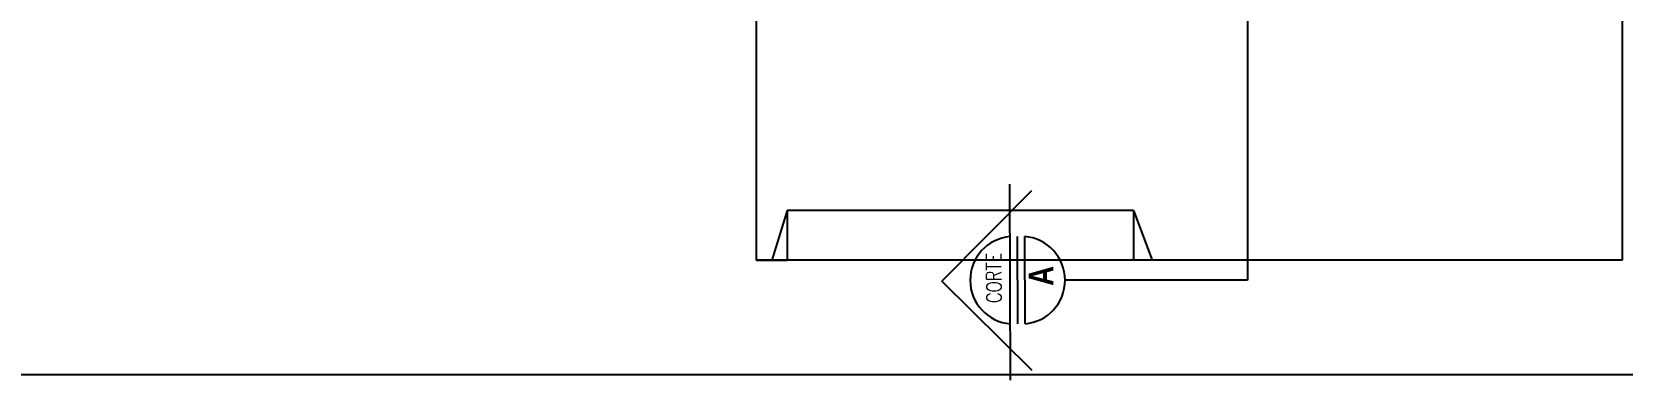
# Model space of a CAD drawing. Header units: millimetres. Extents: x 3724 to 8454, y 143 to 322.
# Drawn here: x 3736.61 to 3749.47, y 155.07 to 157.89 of the extents above; entities that cross this region are included whole.
import ezdxf

# ---------------------------------------------------------------- set-up
doc = ezdxf.new("R2010")
doc.units = ezdxf.units.MM
doc.header["$LTSCALE"] = 20
doc.linetypes.add('DASHDOT2', pattern=[12.7, 6.35, -3.175, 0, -3.175])
for name, color, linetype in [('A-PEN-C', 4, 'Continuous'), ('A-PEN-R', 1, 'Continuous'), ('L-Cortes', 2, 'Continuous'), ('P2', 1, 'Continuous')]:
    doc.layers.add(name, color=color, linetype=linetype)
doc.styles.add('REG60', font='romans.shx', dxfattribs={"width": 0.8, "height": 0.15})
doc.styles.add('SANSSERIF2', font='sanssb__.ttf', dxfattribs={"width": 0.8})

msp = doc.modelspace()

# ---------------------------------------------------------------- linework, layer by layer
at = {"color": 6}
for p, q in [((3744.695, 156.601), (3743.972, 155.872)), ((3744.527, 155.071), (3744.522, 156.654)), ((3744.701, 155.148), (3743.972, 155.872))]:
    msp.add_line(p, q, dxfattribs=at)
for p, q in [((3744.585, 155.526), (3744.582, 156.232)), ((3744.644, 155.527), (3744.641, 156.232))]:
    msp.add_line(p, q)
for centre, start, end in [((3744.554, 155.879), 94.9912, 265.4309), ((3744.613, 155.879), 274.9912, 85.4309)]:
    msp.add_arc(centre, 0.354, start, end)
at = {"layer": 'A-PEN-C', "color": 8, "ltscale": 0.05}
for p, q in [((3742.471, 158.542), (3742.471, 156.042)), ((3742.471, 158.542), (3742.471, 156.042)), ((3749.471, 158.542), (3749.471, 156.042)), ((3749.471, 158.542), (3749.471, 156.042)), ((3742.721, 156.442), (3742.596, 156.042)), ((3745.521, 156.442), (3742.721, 156.442)), ((3742.721, 156.442), (3742.721, 156.042)), ((3745.521, 156.442), (3745.521, 156.042)), ((3745.521, 156.442), (3745.671, 156.042)), ((3749.471, 156.042), (3742.471, 156.042)), ((3749.471, 156.042), (3742.471, 156.042)), ((3742.471, 156.042), (3742.721, 156.042))]:
    msp.add_line(p, q, dxfattribs=at)
at = {"layer": 'A-PEN-R', "linetype": 'DASHDOT2', "ltscale": 0.3}
for p, q in [((3746.442, 184.893), (3746.442, 155.88)), ((3746.442, 155.88), (3744.967, 155.88))]:
    msp.add_line(p, q, dxfattribs=at)
at = {"layer": 'P2'}
msp.add_line((3773.251, 155.113), (3725.926, 155.113), dxfattribs=at)

# ---------------------------------------------------------------- texts
at = {"layer": 'L-Cortes', "color": 7, "width": 0.8}
for s, height, style, p in [('CORTE', 0.12, 'REG60', (3744.453, 155.694)), ('A', 0.2, 'SANSSERIF2', (3744.873, 155.833))]:
    msp.add_text(s, height=height, rotation=90.211, dxfattribs=dict(at, style=style)).set_placement(p)

doc.saveas('drawing.dxf')
